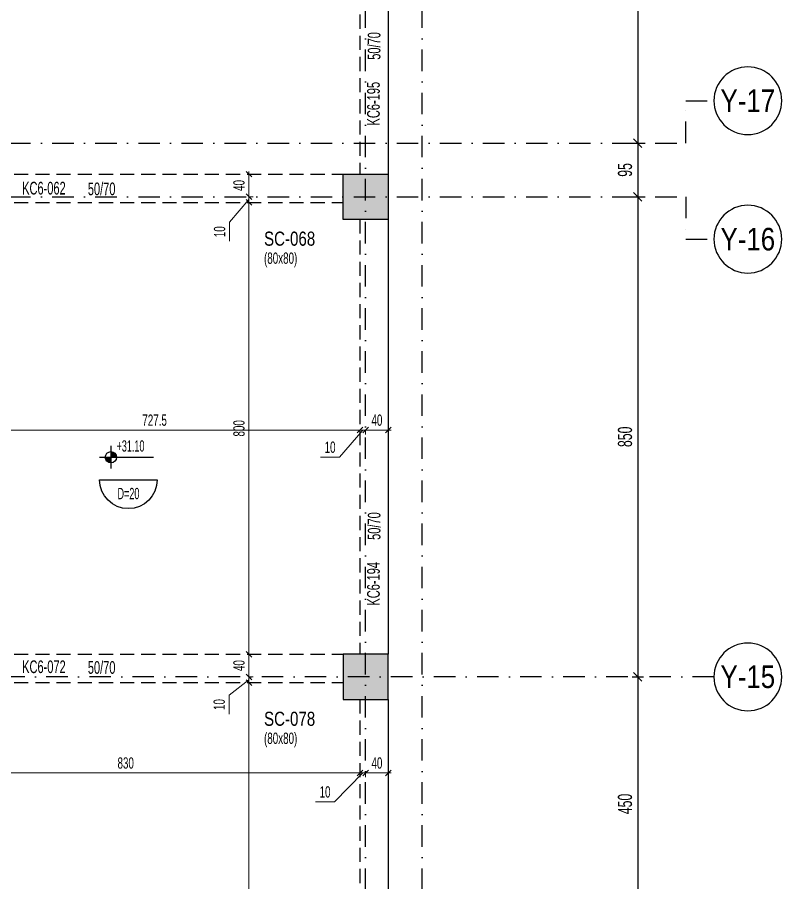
# Model space of a CAD drawing. Header units: millimetres. Extents: x -10495 to 6687, y -755 to 43288.
# Drawn here: x 5333 to 6687, y 1336 to 2868 of the extents above; entities that cross this region are included whole.
import ezdxf
from ezdxf.enums import TextEntityAlignment as Align

# ---------------------------------------------------------------- set-up
doc = ezdxf.new("R2010")
doc.units = ezdxf.units.MM
doc.header["$LTSCALE"] = 100
doc.header["$PDSIZE"] = -100
doc.linetypes.add('DASHDOT', pattern=[25.4, 12.7, -6.35, 0, -6.35])
doc.linetypes.add('HIDDEN', pattern=[0.375, 0.25, -0.125])
for name, color, linetype in [('AKS BALON_ULK', 9, 'Continuous'), ('AKS YAZI_ULK', 20, 'Continuous'), ('AKS_ULK', 8, 'DASHDOT'), ('H_STR_Betonarme', 4, 'Continuous'), ('KOLON-PERDE CEKIRDEK_ULK', 4, 'Continuous'), ('KOT_ULK', 7, 'Continuous'), ('OLCU DIS_ULK', 7, 'Continuous'), ('TARAMA SOLID_ULK', 251, 'Continuous')]:
    doc.layers.add(name, color=color, linetype=linetype)
for name, color, linetype, lineweight in [('DOSEME ISMI_ULK', 244, 'Continuous', 25), ('KIRIS BOYUT_ULK', 232, 'Continuous', 13), ('KIRIS CIZGI DUZ_ULK', 41, 'Continuous', 25), ('KIRIS CIZGI KESIK_ULK', 41, 'HIDDEN', 25), ('KIRIS ISIM_ULK', 221, 'Continuous', 13), ('KOLON BOYUT_ULK', 255, 'Continuous', 13), ('KOLON ISIM_ULK', 91, 'Continuous', 13), ('OLCU IC_ULK', 146, 'Continuous', 18)]:
    doc.layers.add(name, color=color, linetype=linetype, lineweight=lineweight)
doc.styles.add('ULK-SIMPLXTW.shx', font='ARIALN.TTF')
doc.styles.add('ulkr-simplxtw.shx', font='ulkr-simplxtw.shx', dxfattribs={"width": 0.65})
doc.dimstyles.new('1-100-DIS_ULK', dxfattribs={"dimscale": 100, "dimtxt": 0.25, "dimasz": 0.15, "dimexe": 0.1, "dimexo": 0.1, "dimgap": 0.1, "dimtad": 1, "dimdec": 0, "dimzin": 9, "dimdsep": 46, "dimtxsty": 'ulkr-simplxtw.shx', "dimblk": 'OBLIQUE', "dimcen": 0.1, "dimdle": 0.11, "dimclrd": 256, "dimclre": 256, "dimclrt": 3, "dimadec": 0, "dimazin": 0, "dimtfac": 1, "dimtdec": 0, "dimtix": 1, "dimtmove": 1, "dimatfit": 3, "dimldrblk": 'OBLIQUE', "dimfxl": 1, "dimtolj": 1, "dimtzin": 12, "dimarcsym": 0})
doc.dimstyles.new('1-100-IC_ULK', dxfattribs={"dimscale": 10, "dimtxt": 2, "dimasz": 1, "dimexe": 0.75, "dimexo": 1, "dimgap": 0.75, "dimtad": 1, "dimdec": 1, "dimzin": 9, "dimdsep": 46, "dimtxsty": 'ulkr-simplxtw.shx', "dimblk": 'OBLIQUE', "dimcen": 0.1, "dimdle": 0.5, "dimclrd": 146, "dimclre": 146, "dimclrt": 2, "dimadec": 0, "dimazin": 2, "dimtfac": 1, "dimtdec": 1, "dimtix": 1, "dimtmove": 2, "dimatfit": 3, "dimldrblk": 'OBLIQUE', "dimfxl": 1, "dimtolj": 1, "dimtzin": 0, "dimlwd": -1, "dimlwe": -1, "dimarcsym": 0})

# ---------------------------------------------------------------- blocks, each defined once
blk = doc.blocks.new('AKS SEMBOL_ULK')
at = {"layer": 'AKS BALON_ULK', "linetype": 'ByBlock'}
blk.add_circle((0, -41.2), 60, dxfattribs=at)
at = {"layer": 'AKS YAZI_ULK', "style": 'ULK-SIMPLXTW.shx'}
blk.add_attdef('1', text='', height=40, dxfattribs=at).set_placement((0, -41.2), align=Align.MIDDLE)
blk = doc.blocks.new('_Oblique')
at = {"color": 0, "linetype": 'ByBlock', "lineweight": -2}
blk.add_line((-0.5, -0.5), (0.5, 0.5), dxfattribs=at)
blk = doc.blocks.new('*D1696')
at = {"layer": 'Defpoints', "color": 0, "transparency": 16777216}
for p in [(6412, 3400), (6412, 2645), (6432, 2645)]:
    blk.add_point(p, dxfattribs=at)
at = {"layer": 'OLCU DIS_ULK', "lineweight": -2, "transparency": 16777216}
for p, q in [((6432, 3411), (6432, 2634)), ((6422, 3400), (6442, 3400)), ((6422, 2645), (6442, 2645))]:
    blk.add_line(p, q, dxfattribs=at)
at = {"layer": 'OLCU DIS_ULK', "lineweight": -2, "transparency": 16777216, "xscale": 15, "yscale": 15, "zscale": 15}
for p, rotation in [((6432, 3400), 90), ((6432, 2645), 270)]:
    blk.add_blockref('_Oblique', p, dxfattribs=dict(at, rotation=rotation))
at = {"layer": 'OLCU DIS_ULK', "color": 3, "transparency": 16777216, "insert": (6409.5, 3022.5), "char_height": 25, "attachment_point": 5, "rotation": 90, "style": 'ulkr-simplxtw.shx'}
blk.add_mtext('\\A1;755', dxfattribs=at)
blk = doc.blocks.new('*D1697')
at = {"layer": 'Defpoints', "color": 0, "transparency": 16777216}
for p in [(6412, 1700), (6412, 1250), (6432, 1250)]:
    blk.add_point(p, dxfattribs=at)
at = {"layer": 'OLCU DIS_ULK', "lineweight": -2, "transparency": 16777216}
for p, q in [((6432, 1711), (6432, 1239)), ((6422, 1700), (6442, 1700)), ((6422, 1250), (6442, 1250))]:
    blk.add_line(p, q, dxfattribs=at)
at = {"layer": 'OLCU DIS_ULK', "lineweight": -2, "transparency": 16777216, "xscale": 15, "yscale": 15, "zscale": 15}
for p, rotation in [((6432, 1700), 90), ((6432, 1250), 270)]:
    blk.add_blockref('_Oblique', p, dxfattribs=dict(at, rotation=rotation))
at = {"layer": 'OLCU DIS_ULK', "color": 3, "transparency": 16777216, "insert": (6409.5, 1475), "char_height": 25, "attachment_point": 5, "rotation": 90, "style": 'ulkr-simplxtw.shx'}
blk.add_mtext('\\A1;450', dxfattribs=at)
blk = doc.blocks.new('*D1698')
at = {"layer": 'Defpoints', "color": 0, "transparency": 16777216}
for p in [(6412, 2645), (6412, 2550), (6432, 2550)]:
    blk.add_point(p, dxfattribs=at)
at = {"layer": 'OLCU DIS_ULK', "lineweight": -2, "transparency": 16777216}
for p, q in [((6432, 2656), (6432, 2539)), ((6422, 2645), (6442, 2645)), ((6422, 2550), (6442, 2550))]:
    blk.add_line(p, q, dxfattribs=at)
at = {"layer": 'OLCU DIS_ULK', "lineweight": -2, "transparency": 16777216, "xscale": 15, "yscale": 15, "zscale": 15}
for p, rotation in [((6432, 2645), 90), ((6432, 2550), 270)]:
    blk.add_blockref('_Oblique', p, dxfattribs=dict(at, rotation=rotation))
at = {"layer": 'OLCU DIS_ULK', "color": 3, "transparency": 16777216, "insert": (6409.5, 2597.5), "char_height": 25, "attachment_point": 5, "rotation": 90, "style": 'ulkr-simplxtw.shx'}
blk.add_mtext('\\A1;95', dxfattribs=at)
blk = doc.blocks.new('*D1699')
at = {"layer": 'Defpoints', "color": 0, "transparency": 16777216}
for p in [(6412, 2550), (6412, 1700), (6432, 1700)]:
    blk.add_point(p, dxfattribs=at)
at = {"layer": 'OLCU DIS_ULK', "lineweight": -2, "transparency": 16777216}
for p, q in [((6432, 2561), (6432, 1689)), ((6422, 2550), (6442, 2550)), ((6422, 1700), (6442, 1700))]:
    blk.add_line(p, q, dxfattribs=at)
at = {"layer": 'OLCU DIS_ULK', "lineweight": -2, "transparency": 16777216, "xscale": 15, "yscale": 15, "zscale": 15}
for p, rotation in [((6432, 2550), 90), ((6432, 1700), 270)]:
    blk.add_blockref('_Oblique', p, dxfattribs=dict(at, rotation=rotation))
at = {"layer": 'OLCU DIS_ULK', "color": 3, "transparency": 16777216, "insert": (6409.5, 2125), "char_height": 25, "attachment_point": 5, "rotation": 90, "style": 'ulkr-simplxtw.shx'}
blk.add_mtext('\\A1;850', dxfattribs=at)
blk = doc.blocks.new('*U17')
at = {"layer": 'KOT_ULK'}
h = blk.add_hatch(color=251, dxfattribs=at)
h.dxf.hatch_style = 1
h.paths.add_polyline_path([(0, 0), (-10, 0, 0.414214), (0, -10)])
h = blk.add_hatch(color=251, dxfattribs=at)
h.dxf.hatch_style = 1
h.paths.add_polyline_path([(10, 0, 0.414214), (0, 10), (0, 0)])
at = {"layer": 'KOT_ULK', "color": 12}
for p, q in [((0, 20), (0, -20)), ((-20, 0), (75.6, 0))]:
    blk.add_line(p, q, dxfattribs=at)
blk.add_circle((0, 0), 10, dxfattribs=at)
at = {"layer": 'KOT_ULK', "style": 'ulkr-simplxtw.shx', "width": 0.6}
for tag, p in [('6', (10, 145)), ('5', (10, 118)), ('4', (10, 91)), ('3', (10, 64)), ('2', (10, 37)), ('1', (10, 10))]:
    blk.add_attdef(tag, p, '', height=20, dxfattribs=at)
at = {"layer": 'KOT_ULK', "color": 242, "style": 'ulkr-simplxtw.shx', "width": 0.65}
blk.add_attdef('NOT', text='', height=20, dxfattribs=at).set_placement((14.8, -10), align=Align.TOP_LEFT)
blk = doc.blocks.new('Döşeme kalınğı_ULK')
at = {"layer": 'DOSEME ISMI_ULK', "color": 12}
blk.add_lwpolyline([(51, 0, -1), (-51, 0)], format="xyb", close=True, dxfattribs=at)
at = {"layer": 'DOSEME ISMI_ULK', "style": 'ulkr-simplxtw.shx', "width": 0.6}
blk.add_attdef('1', text='', height=20, dxfattribs=at).set_placement((0, -14.2), align=Align.TOP_CENTER)
blk = doc.blocks.new('*U26')
at = {"layer": 'KOLON BOYUT_ULK', "style": 'ulkr-simplxtw.shx', "width": 0.65}
blk.add_attdef('2', text='', height=20, dxfattribs=at).set_placement((0, -37), align=Align.TOP_LEFT)
at = {"layer": 'KOLON ISIM_ULK', "style": 'ulkr-simplxtw.shx', "width": 0.8}
blk.add_attdef('1', text='', height=25, dxfattribs=at).set_placement((0, 0), align=Align.TOP_LEFT)
blk = doc.blocks.new('*D1484')
at = {"layer": 'Defpoints', "color": 0, "transparency": 16777216}
for p in [(5718.2, 1690), (5743.2, 1690), (5718.2, 875)]:
    blk.add_point(p, dxfattribs=at)
at = {"layer": 'OLCU IC_ULK', "color": 146, "transparency": 16777216}
blk.add_line((5743.2, 870), (5743.2, 1695), dxfattribs=at)
at = {"layer": 'OLCU IC_ULK', "color": 146, "linetype": 'Continuous', "transparency": 16777216}
for p, q in [((5743.2, 1690), (5750.7, 1690)), ((5743.2, 875), (5750.7, 875))]:
    blk.add_line(p, q, dxfattribs=at)
at = {"layer": 'OLCU IC_ULK', "color": 146, "transparency": 16777216, "xscale": 10, "yscale": 10, "zscale": 10}
for p, rotation in [((5743.2, 1690), 90), ((5743.2, 875), 270)]:
    blk.add_blockref('_Oblique', p, dxfattribs=dict(at, rotation=rotation))
at = {"layer": 'OLCU IC_ULK', "color": 2, "transparency": 16777216, "insert": (5725.7, 1282.5), "char_height": 20, "attachment_point": 5, "rotation": 90, "style": 'ulkr-simplxtw.shx'}
blk.add_mtext('\\A1;815', dxfattribs=at)
blk = doc.blocks.new('*D1485')
at = {"layer": 'Defpoints', "color": 0, "transparency": 16777216}
for p in [(5718.2, 1700), (5718.2, 1690), (5743.2, 1700)]:
    blk.add_point(p, dxfattribs=at)
at = {"layer": 'OLCU IC_ULK', "color": 146, "transparency": 16777216}
for p, q in [((5743.2, 1700), (5743.2, 1710)), ((5743.2, 1695), (5708.2, 1667.8)), ((5743.2, 1690), (5743.2, 1700)), ((5743.2, 1690), (5743.2, 1700)), ((5743.2, 1690), (5743.2, 1680)), ((5708.2, 1667.8), (5708.2, 1634.2))]:
    blk.add_line(p, q, dxfattribs=at)
at = {"layer": 'OLCU IC_ULK', "color": 146, "linetype": 'Continuous', "transparency": 16777216}
for p, q in [((5743.2, 1700), (5750.7, 1700)), ((5743.2, 1690), (5750.7, 1690))]:
    blk.add_line(p, q, dxfattribs=at)
at = {"layer": 'OLCU IC_ULK', "color": 146, "transparency": 16777216, "xscale": 10, "yscale": 10, "zscale": 10}
for p, rotation in [((5743.2, 1700), 270), ((5743.2, 1690), 90)]:
    blk.add_blockref('_Oblique', p, dxfattribs=dict(at, rotation=rotation))
at = {"layer": 'OLCU IC_ULK', "color": 2, "transparency": 16777216, "insert": (5690.7, 1651), "char_height": 20, "attachment_point": 5, "rotation": 90, "style": 'ulkr-simplxtw.shx'}
blk.add_mtext('\\A1;10', dxfattribs=at)
blk = doc.blocks.new('*D1486')
at = {"layer": 'Defpoints', "color": 0, "transparency": 16777216}
for p in [(5718.2, 1740), (5743.2, 1740), (5718.2, 1700)]:
    blk.add_point(p, dxfattribs=at)
at = {"layer": 'OLCU IC_ULK', "color": 146, "transparency": 16777216}
blk.add_line((5743.2, 1695), (5743.2, 1745), dxfattribs=at)
at = {"layer": 'OLCU IC_ULK', "color": 146, "linetype": 'Continuous', "transparency": 16777216}
for p, q in [((5743.2, 1740), (5750.7, 1740)), ((5743.2, 1700), (5750.7, 1700))]:
    blk.add_line(p, q, dxfattribs=at)
at = {"layer": 'OLCU IC_ULK', "color": 146, "transparency": 16777216, "xscale": 10, "yscale": 10, "zscale": 10}
for p, rotation in [((5743.2, 1740), 90), ((5743.2, 1700), 270)]:
    blk.add_blockref('_Oblique', p, dxfattribs=dict(at, rotation=rotation))
at = {"layer": 'OLCU IC_ULK', "color": 2, "transparency": 16777216, "insert": (5725.7, 1720), "char_height": 20, "attachment_point": 5, "rotation": 90, "style": 'ulkr-simplxtw.shx'}
blk.add_mtext('\\A1;40', dxfattribs=at)
blk = doc.blocks.new('*D1487')
at = {"layer": 'Defpoints', "color": 0, "transparency": 16777216}
for p in [(5718.2, 2540), (5743.2, 2540), (5718.2, 1740)]:
    blk.add_point(p, dxfattribs=at)
at = {"layer": 'OLCU IC_ULK', "color": 146, "transparency": 16777216}
blk.add_line((5743.2, 1735), (5743.2, 2545), dxfattribs=at)
at = {"layer": 'OLCU IC_ULK', "color": 146, "linetype": 'Continuous', "transparency": 16777216}
for p, q in [((5743.2, 2540), (5750.7, 2540)), ((5743.2, 1740), (5750.7, 1740))]:
    blk.add_line(p, q, dxfattribs=at)
at = {"layer": 'OLCU IC_ULK', "color": 146, "transparency": 16777216, "xscale": 10, "yscale": 10, "zscale": 10}
for p, rotation in [((5743.2, 2540), 90), ((5743.2, 1740), 270)]:
    blk.add_blockref('_Oblique', p, dxfattribs=dict(at, rotation=rotation))
at = {"layer": 'OLCU IC_ULK', "color": 2, "transparency": 16777216, "insert": (5725.7, 2140), "char_height": 20, "attachment_point": 5, "rotation": 90, "style": 'ulkr-simplxtw.shx'}
blk.add_mtext('\\A1;800', dxfattribs=at)
blk = doc.blocks.new('*D1488')
at = {"layer": 'Defpoints', "color": 0, "transparency": 16777216}
for p in [(5718.2, 2550), (5743.2, 2550), (5718.2, 2540)]:
    blk.add_point(p, dxfattribs=at)
at = {"layer": 'OLCU IC_ULK', "color": 146, "transparency": 16777216}
for p, q in [((5743.2, 2550), (5743.2, 2560)), ((5743.2, 2545), (5708.9, 2504.9)), ((5743.2, 2540), (5743.2, 2550)), ((5743.2, 2540), (5743.2, 2550)), ((5743.2, 2540), (5743.2, 2530)), ((5708.9, 2504.9), (5708.9, 2471.3))]:
    blk.add_line(p, q, dxfattribs=at)
at = {"layer": 'OLCU IC_ULK', "color": 146, "linetype": 'Continuous', "transparency": 16777216}
for p, q in [((5743.2, 2550), (5750.7, 2550)), ((5743.2, 2540), (5750.7, 2540))]:
    blk.add_line(p, q, dxfattribs=at)
at = {"layer": 'OLCU IC_ULK', "color": 146, "transparency": 16777216, "xscale": 10, "yscale": 10, "zscale": 10}
for p, rotation in [((5743.2, 2550), 270), ((5743.2, 2540), 90)]:
    blk.add_blockref('_Oblique', p, dxfattribs=dict(at, rotation=rotation))
at = {"layer": 'OLCU IC_ULK', "color": 2, "transparency": 16777216, "insert": (5691.4, 2488.1), "char_height": 20, "attachment_point": 5, "rotation": 90, "style": 'ulkr-simplxtw.shx'}
blk.add_mtext('\\A1;10', dxfattribs=at)
blk = doc.blocks.new('*D1489')
at = {"layer": 'Defpoints', "color": 0, "transparency": 16777216}
for p in [(5718.2, 2590), (5743.2, 2590), (5718.2, 2550)]:
    blk.add_point(p, dxfattribs=at)
at = {"layer": 'OLCU IC_ULK', "color": 146, "transparency": 16777216}
blk.add_line((5743.2, 2545), (5743.2, 2595), dxfattribs=at)
at = {"layer": 'OLCU IC_ULK', "color": 146, "linetype": 'Continuous', "transparency": 16777216}
for p, q in [((5743.2, 2590), (5750.7, 2590)), ((5743.2, 2550), (5750.7, 2550))]:
    blk.add_line(p, q, dxfattribs=at)
at = {"layer": 'OLCU IC_ULK', "color": 146, "transparency": 16777216, "xscale": 10, "yscale": 10, "zscale": 10}
for p, rotation in [((5743.2, 2590), 90), ((5743.2, 2550), 270)]:
    blk.add_blockref('_Oblique', p, dxfattribs=dict(at, rotation=rotation))
at = {"layer": 'OLCU IC_ULK', "color": 2, "transparency": 16777216, "insert": (5725.7, 2570), "char_height": 20, "attachment_point": 5, "rotation": 90, "style": 'ulkr-simplxtw.shx'}
blk.add_mtext('\\A1;40', dxfattribs=at)
blk = doc.blocks.new('*D1521')
at = {"layer": 'Defpoints', "color": 0, "transparency": 16777216}
for p in [(5940, 2161.9), (5212.5, 2152.5), (5940, 2136.9)]:
    blk.add_point(p, dxfattribs=at)
at = {"layer": 'OLCU IC_ULK', "color": 146, "transparency": 16777216}
blk.add_line((5207.5, 2136.9), (5945, 2136.9), dxfattribs=at)
at = {"layer": 'OLCU IC_ULK', "color": 146, "linetype": 'Continuous', "transparency": 16777216}
for p, q in [((5212.5, 2136.9), (5212.5, 2129.4)), ((5940, 2136.9), (5940, 2129.4))]:
    blk.add_line(p, q, dxfattribs=at)
at = {"layer": 'OLCU IC_ULK', "color": 146, "transparency": 16777216, "xscale": 10, "yscale": 10, "zscale": 10, "rotation": 180}
blk.add_blockref('_Oblique', (5212.5, 2136.9), dxfattribs=at)
at = {"layer": 'OLCU IC_ULK', "color": 146, "transparency": 16777216, "xscale": 10, "yscale": 10, "zscale": 10}
blk.add_blockref('_Oblique', (5940, 2136.9), dxfattribs=at)
at = {"layer": 'OLCU IC_ULK', "color": 2, "transparency": 16777216, "insert": (5576.2, 2154.4), "char_height": 20, "attachment_point": 5, "style": 'ulkr-simplxtw.shx'}
blk.add_mtext('\\A1;727.5', dxfattribs=at)
blk = doc.blocks.new('*D1522')
at = {"layer": 'Defpoints', "color": 0, "transparency": 16777216}
for p in [(5940, 2161.9), (5950, 2161.9), (5950, 2136.9)]:
    blk.add_point(p, dxfattribs=at)
at = {"layer": 'OLCU IC_ULK', "color": 146, "transparency": 16777216}
for p, q in [((5945, 2136.9), (5903.8, 2089)), ((5940, 2136.9), (5930, 2136.9)), ((5940, 2136.9), (5950, 2136.9)), ((5940, 2136.9), (5950, 2136.9)), ((5950, 2136.9), (5960, 2136.9)), ((5903.8, 2089), (5870.2, 2089))]:
    blk.add_line(p, q, dxfattribs=at)
at = {"layer": 'OLCU IC_ULK', "color": 146, "linetype": 'Continuous', "transparency": 16777216}
for p, q in [((5940, 2136.9), (5940, 2129.4)), ((5950, 2136.9), (5950, 2129.4))]:
    blk.add_line(p, q, dxfattribs=at)
at = {"layer": 'OLCU IC_ULK', "color": 146, "transparency": 16777216, "xscale": 10, "yscale": 10, "zscale": 10}
blk.add_blockref('_Oblique', (5940, 2136.9), dxfattribs=at)
at = {"layer": 'OLCU IC_ULK', "color": 146, "transparency": 16777216, "xscale": 10, "yscale": 10, "zscale": 10, "rotation": 180}
blk.add_blockref('_Oblique', (5950, 2136.9), dxfattribs=at)
at = {"layer": 'OLCU IC_ULK', "color": 2, "transparency": 16777216, "insert": (5887, 2106.5), "char_height": 20, "attachment_point": 5, "style": 'ulkr-simplxtw.shx'}
blk.add_mtext('\\A1;10', dxfattribs=at)
blk = doc.blocks.new('*D1523')
at = {"layer": 'Defpoints', "color": 0, "transparency": 16777216}
for p in [(5950, 2161.9), (5990, 2161.9), (5990, 2136.9)]:
    blk.add_point(p, dxfattribs=at)
at = {"layer": 'OLCU IC_ULK', "color": 146, "transparency": 16777216}
blk.add_line((5945, 2136.9), (5995, 2136.9), dxfattribs=at)
at = {"layer": 'OLCU IC_ULK', "color": 146, "linetype": 'Continuous', "transparency": 16777216}
for p, q in [((5950, 2136.9), (5950, 2129.4)), ((5990, 2136.9), (5990, 2129.4))]:
    blk.add_line(p, q, dxfattribs=at)
at = {"layer": 'OLCU IC_ULK', "color": 146, "transparency": 16777216, "xscale": 10, "yscale": 10, "zscale": 10, "rotation": 180}
blk.add_blockref('_Oblique', (5950, 2136.9), dxfattribs=at)
at = {"layer": 'OLCU IC_ULK', "color": 146, "transparency": 16777216, "xscale": 10, "yscale": 10, "zscale": 10}
blk.add_blockref('_Oblique', (5990, 2136.9), dxfattribs=at)
at = {"layer": 'OLCU IC_ULK', "color": 2, "transparency": 16777216, "insert": (5970, 2154.4), "char_height": 20, "attachment_point": 5, "style": 'ulkr-simplxtw.shx'}
blk.add_mtext('\\A1;40', dxfattribs=at)
blk = doc.blocks.new('*D1538')
at = {"layer": 'Defpoints', "color": 0, "transparency": 16777216}
for p in [(5110, 1554.9), (5940, 1554.9), (5940, 1529.9)]:
    blk.add_point(p, dxfattribs=at)
at = {"layer": 'OLCU IC_ULK', "color": 146, "transparency": 16777216}
blk.add_line((5105, 1529.9), (5945, 1529.9), dxfattribs=at)
at = {"layer": 'OLCU IC_ULK', "color": 146, "linetype": 'Continuous', "transparency": 16777216}
for p, q in [((5110, 1529.9), (5110, 1522.4)), ((5940, 1529.9), (5940, 1522.4))]:
    blk.add_line(p, q, dxfattribs=at)
at = {"layer": 'OLCU IC_ULK', "color": 146, "transparency": 16777216, "xscale": 10, "yscale": 10, "zscale": 10, "rotation": 180}
blk.add_blockref('_Oblique', (5110, 1529.9), dxfattribs=at)
at = {"layer": 'OLCU IC_ULK', "color": 146, "transparency": 16777216, "xscale": 10, "yscale": 10, "zscale": 10}
blk.add_blockref('_Oblique', (5940, 1529.9), dxfattribs=at)
at = {"layer": 'OLCU IC_ULK', "color": 2, "transparency": 16777216, "insert": (5525, 1547.4), "char_height": 20, "attachment_point": 5, "style": 'ulkr-simplxtw.shx'}
blk.add_mtext('\\A1;830', dxfattribs=at)
blk = doc.blocks.new('*D1540')
at = {"layer": 'Defpoints', "color": 0, "transparency": 16777216}
for p in [(5940, 1554.9), (5950, 1554.9), (5950, 1529.9)]:
    blk.add_point(p, dxfattribs=at)
at = {"layer": 'OLCU IC_ULK', "color": 146, "transparency": 16777216}
for p, q in [((5945, 1529.9), (5894.9, 1478.7)), ((5940, 1529.9), (5930, 1529.9)), ((5940, 1529.9), (5950, 1529.9)), ((5940, 1529.9), (5950, 1529.9)), ((5950, 1529.9), (5960, 1529.9)), ((5894.9, 1478.7), (5861.4, 1478.7))]:
    blk.add_line(p, q, dxfattribs=at)
at = {"layer": 'OLCU IC_ULK', "color": 146, "linetype": 'Continuous', "transparency": 16777216}
for p, q in [((5940, 1529.9), (5940, 1522.4)), ((5950, 1529.9), (5950, 1522.4))]:
    blk.add_line(p, q, dxfattribs=at)
at = {"layer": 'OLCU IC_ULK', "color": 146, "transparency": 16777216, "xscale": 10, "yscale": 10, "zscale": 10}
blk.add_blockref('_Oblique', (5940, 1529.9), dxfattribs=at)
at = {"layer": 'OLCU IC_ULK', "color": 146, "transparency": 16777216, "xscale": 10, "yscale": 10, "zscale": 10, "rotation": 180}
blk.add_blockref('_Oblique', (5950, 1529.9), dxfattribs=at)
at = {"layer": 'OLCU IC_ULK', "color": 2, "transparency": 16777216, "insert": (5878.1, 1496.2), "char_height": 20, "attachment_point": 5, "style": 'ulkr-simplxtw.shx'}
blk.add_mtext('\\A1;10', dxfattribs=at)
blk = doc.blocks.new('*D1541')
at = {"layer": 'Defpoints', "color": 0, "transparency": 16777216}
for p in [(5950, 1554.9), (5990, 1554.9), (5990, 1529.9)]:
    blk.add_point(p, dxfattribs=at)
at = {"layer": 'OLCU IC_ULK', "color": 146, "transparency": 16777216}
blk.add_line((5945, 1529.9), (5995, 1529.9), dxfattribs=at)
at = {"layer": 'OLCU IC_ULK', "color": 146, "linetype": 'Continuous', "transparency": 16777216}
for p, q in [((5950, 1529.9), (5950, 1522.4)), ((5990, 1529.9), (5990, 1522.4))]:
    blk.add_line(p, q, dxfattribs=at)
at = {"layer": 'OLCU IC_ULK', "color": 146, "transparency": 16777216, "xscale": 10, "yscale": 10, "zscale": 10, "rotation": 180}
blk.add_blockref('_Oblique', (5950, 1529.9), dxfattribs=at)
at = {"layer": 'OLCU IC_ULK', "color": 146, "transparency": 16777216, "xscale": 10, "yscale": 10, "zscale": 10}
blk.add_blockref('_Oblique', (5990, 1529.9), dxfattribs=at)
at = {"layer": 'OLCU IC_ULK', "color": 2, "transparency": 16777216, "insert": (5970, 1547.4), "char_height": 20, "attachment_point": 5, "style": 'ulkr-simplxtw.shx'}
blk.add_mtext('\\A1;40', dxfattribs=at)
blk = doc.blocks.new('Kiriş_Sembol_ULK')
at = {"layer": 'KIRIS BOYUT_ULK', "style": 'ulkr-simplxtw.shx', "width": 0.65}
blk.add_attdef('B', text='', height=25, dxfattribs=at).set_placement((21, 0.4), align=Align.MIDDLE_LEFT)
at = {"layer": 'KIRIS ISIM_ULK', "style": 'ulkr-simplxtw.shx', "width": 0.65}
blk.add_attdef('K', text='', height=25, dxfattribs=at).set_placement((-18.2, 12.9), align=Align.TOP_RIGHT)

msp = doc.modelspace()

# ---------------------------------------------------------------- hatches: boundary and pattern name
at = {"layer": 'TARAMA SOLID_ULK'}
h = msp.add_hatch(color=256, dxfattribs=at)
h.dxf.hatch_style = 1
h.paths.add_polyline_path([(5910, 2590), (5910, 2510), (5990, 2510), (5990, 2590)])
h = msp.add_hatch(color=256, dxfattribs=at)
h.dxf.hatch_style = 1
h.paths.add_polyline_path([(5910, 1740), (5910, 1660), (5990, 1660), (5990, 1740)])

# ---------------------------------------------------------------- linework, layer by layer
at = {"layer": 'AKS_ULK', "ltscale": 0.03}
for points in [[(5950, -584.71), (5950, 3865.6), (5925, 3865.6), (5925, 3915.6)], [(6050, -584.71), (6050, 3865.6), (6075, 3865.6), (6075, 3915.6)], [(-759.17, 2670), (-709.17, 2670), (-709.17, 2645), (6516.96, 2645), (6516.96, 2720), (6566.96, 2720)], [(-759.17, 2525), (-709.17, 2525), (-709.17, 2550), (6516.96, 2550), (6516.96, 2475), (6566.96, 2475)], [(6566.96, 1700), (-759.17, 1700)]]:
    msp.add_lwpolyline(points, dxfattribs=at)
at = {"layer": 'H_STR_Betonarme'}
msp.add_line((5990, 1740), (5945, 1740), dxfattribs=at)
at = {"layer": 'KIRIS CIZGI DUZ_ULK'}
for p, q in [((5990, 3360), (5990, 2590)), ((5990, 2510), (5990, 1740)), ((5990, 1660), (5990, 890))]:
    msp.add_line(p, q, dxfattribs=at)
at = {"layer": 'KIRIS CIZGI KESIK_ULK'}
for p, q in [((5940, 3360), (5940, 2590)), ((5140, 2590), (5910, 2590)), ((5140, 2540), (5910, 2540)), ((5940, 2510), (5940, 1740)), ((5140, 1740), (5910, 1740)), ((5140, 1690), (5910, 1690)), ((5940, 1660), (5940, 890))]:
    msp.add_line(p, q, dxfattribs=at)
at = {"layer": 'KOLON-PERDE CEKIRDEK_ULK'}
for points in [[(5990, 2510), (5910, 2510), (5910, 2590), (5990, 2590)], [(5910, 1740), (5910, 1660), (5990, 1660), (5990, 1740)]]:
    msp.add_lwpolyline(points, close=True, dxfattribs=at)

# ---------------------------------------------------------------- block references
at = {"layer": 'AKS_ULK', "linetype": 'ByBlock'}
ref = msp.add_blockref('AKS SEMBOL_ULK', (6626.96, 2678.75), dxfattribs=dict(at, xscale=-1, rotation=180))
ref.add_attrib('1', 'Y-17', dxfattribs={"layer": 'AKS YAZI_ULK', "height": 40, "style": 'ULK-SIMPLXTW.shx'}).set_placement((6626.96, 2720), align=Align.MIDDLE)
ref = msp.add_blockref('AKS SEMBOL_ULK', (6626.96, 2433.75), dxfattribs=dict(at, xscale=-1, rotation=180))
ref.add_attrib('1', 'Y-16', dxfattribs={"layer": 'AKS YAZI_ULK', "height": 40, "style": 'ULK-SIMPLXTW.shx'}).set_placement((6626.96, 2475), align=Align.MIDDLE)
ref = msp.add_blockref('AKS SEMBOL_ULK', (6626.96, 1658.75), dxfattribs=dict(at, xscale=-1, rotation=180))
ref.add_attrib('1', 'Y-15', dxfattribs={"layer": 'AKS YAZI_ULK', "height": 40, "style": 'ULK-SIMPLXTW.shx'}).set_placement((6626.96, 1700), align=Align.MIDDLE)
at = {"layer": 'DOSEME ISMI_ULK'}
msp.add_blockref('Döşeme kalınğı_ULK', (5529.86, 2048.82), dxfattribs=at).add_auto_attribs({'1': 'D=20'})
at = {"layer": 'KIRIS ISIM_ULK'}
ref = msp.add_blockref('Kiriş_Sembol_ULK', (5965.44, 2771.53), dxfattribs=dict(at, rotation=90))
ref.add_attrib('B', '50/70', dxfattribs={"layer": 'KIRIS BOYUT_ULK', "height": 22.5, "rotation": 90, "style": 'ulkr-simplxtw.shx', "width": 0.65}).set_placement((5965, 2792.54), align=Align.MIDDLE_LEFT)
ref.add_attrib('K', 'KC6-195', dxfattribs={"height": 22.5, "rotation": 90, "style": 'ulkr-simplxtw.shx', "width": 0.65}).set_placement((5952.5, 2753.38), align=Align.TOP_RIGHT)
ref = msp.add_blockref('Kiriş_Sembol_ULK', (5436.9, 2563.56), dxfattribs=at)
ref.add_attrib('B', '50/70', dxfattribs={"layer": 'KIRIS BOYUT_ULK', "height": 22.5, "style": 'ulkr-simplxtw.shx', "width": 0.65}).set_placement((5457.91, 2564), align=Align.MIDDLE_LEFT)
ref.add_attrib('K', 'KC6-062', dxfattribs={"height": 22.5, "style": 'ulkr-simplxtw.shx', "width": 0.65}).set_placement((5418.74, 2576.5), align=Align.TOP_RIGHT)
ref = msp.add_blockref('Kiriş_Sembol_ULK', (5965.44, 1921.53), dxfattribs=dict(at, rotation=90))
ref.add_attrib('B', '50/70', dxfattribs={"layer": 'KIRIS BOYUT_ULK', "height": 22.5, "rotation": 90, "style": 'ulkr-simplxtw.shx', "width": 0.65}).set_placement((5965, 1942.54), align=Align.MIDDLE_LEFT)
ref.add_attrib('K', 'KC6-194', dxfattribs={"height": 22.5, "rotation": 90, "style": 'ulkr-simplxtw.shx', "width": 0.65}).set_placement((5952.5, 1903.38), align=Align.TOP_RIGHT)
ref = msp.add_blockref('Kiriş_Sembol_ULK', (5436.9, 1716.21), dxfattribs=at)
ref.add_attrib('B', '50/70', dxfattribs={"layer": 'KIRIS BOYUT_ULK', "height": 22.5, "style": 'ulkr-simplxtw.shx', "width": 0.65}).set_placement((5457.91, 1716.65), align=Align.MIDDLE_LEFT)
ref.add_attrib('K', 'KC6-072', dxfattribs={"height": 22.5, "style": 'ulkr-simplxtw.shx', "width": 0.65}).set_placement((5418.74, 1729.15), align=Align.TOP_RIGHT)
at = {"layer": 'KOLON ISIM_ULK'}
for p, values in [((5770, 2488.33), {'1': 'SC-068', '2': '(80x80)'}), ((5770, 1638.33), {'1': 'SC-078', '2': '(80x80)'})]:
    msp.add_blockref('*U26', p, dxfattribs=at).add_auto_attribs(values)
at = {"layer": 'KOT_ULK'}
ref = msp.add_blockref('*U17', (5498.76, 2088.82), dxfattribs=at)
ref.add_attrib('1', '+31.10', (5508.76, 2098.82), dxfattribs={"height": 20, "style": 'ulkr-simplxtw.shx', "width": 0.6})

# ---------------------------------------------------------------- dimensions: what is measured, and where the dimension line sits
at = {"layer": 'OLCU DIS_ULK'}
for base, p1, p2, picture, middle in [((6431.96, 2645), (6411.96, 3400), (6411.96, 2645), '*D1696', (6409.46, 3022.5)), ((6431.96, 2550), (6411.96, 2645), (6411.96, 2550), '*D1698', (6409.46, 2597.5)), ((6431.96, 1700), (6411.96, 2550), (6411.96, 1700), '*D1699', (6409.46, 2125)), ((6431.96, 1250), (6411.96, 1700), (6411.96, 1250), '*D1697', (6409.46, 1475))]:
    dim = msp.add_linear_dim(base=base, p1=p1, p2=p2, angle=270, dimstyle='1-100-DIS_ULK', dxfattribs=at)
    dim.commit()
    dim.dimension.update_dxf_attribs({"geometry": picture, "text_midpoint": middle})
at = {"layer": 'OLCU IC_ULK'}
for base, p1, p2, picture, middle in [((5743.23, 2590), (5718.23, 2550), (5718.23, 2590), '*D1489', (5725.73, 2570)), ((5743.23, 2540), (5718.23, 1740), (5718.23, 2540), '*D1487', (5725.73, 2140)), ((5743.23, 1740), (5718.23, 1700), (5718.23, 1740), '*D1486', (5725.73, 1720)), ((5743.23, 1690), (5718.23, 875), (5718.23, 1690), '*D1484', (5725.73, 1282.5))]:
    dim = msp.add_linear_dim(base=base, p1=p1, p2=p2, angle=90, dimstyle='1-100-IC_ULK', override={"dimfxl": 0, "dimfxlon": 1}, dxfattribs=at)
    dim.commit()
    dim.dimension.update_dxf_attribs({"geometry": picture, "text_midpoint": middle})
for base, p1, p2, picture, middle in [((5743.23, 2550), (5718.23, 2540), (5718.23, 2550), '*D1488', (5708.93, 2497.36)), ((5743.23, 1700), (5718.23, 1690), (5718.23, 1700), '*D1485', (5708.23, 1660.27))]:
    dim = msp.add_linear_dim(base=base, p1=p1, p2=p2, angle=90, dimstyle='1-100-IC_ULK', override={"dimtmove": 1, "dimfxl": 0, "dimfxlon": 1}, dxfattribs=at)
    dim.commit()
    dim.dimension.update_dxf_attribs({"geometry": picture, "text_midpoint": middle, "dimtype": 160})
for base, p1, p2, picture, middle in [((5940, 2136.88), (5212.5, 2152.5), (5940, 2161.88), '*D1521', (5576.25, 2154.38)), ((5990, 2136.88), (5950, 2161.88), (5990, 2161.88), '*D1523', (5970, 2154.38)), ((5940, 1529.9), (5110, 1554.9), (5940, 1554.9), '*D1538', (5525, 1547.4)), ((5990, 1529.9), (5950, 1554.9), (5990, 1554.9), '*D1541', (5970, 1547.4))]:
    dim = msp.add_linear_dim(base=base, p1=p1, p2=p2, dimstyle='1-100-IC_ULK', override={"dimfxl": 0, "dimfxlon": 1}, dxfattribs=at)
    dim.commit()
    dim.dimension.update_dxf_attribs({"geometry": picture, "text_midpoint": middle})
for base, p1, p2, picture, middle in [((5950, 2136.88), (5940, 2161.88), (5950, 2161.88), '*D1522', (5896.29, 2089.02)), ((5950, 1529.9), (5940, 1554.9), (5950, 1554.9), '*D1540', (5887.42, 1478.72))]:
    dim = msp.add_linear_dim(base=base, p1=p1, p2=p2, dimstyle='1-100-IC_ULK', override={"dimtmove": 1, "dimfxl": 0, "dimfxlon": 1}, dxfattribs=at)
    dim.commit()
    dim.dimension.update_dxf_attribs({"geometry": picture, "text_midpoint": middle, "dimtype": 160})

doc.saveas('drawing.dxf')
